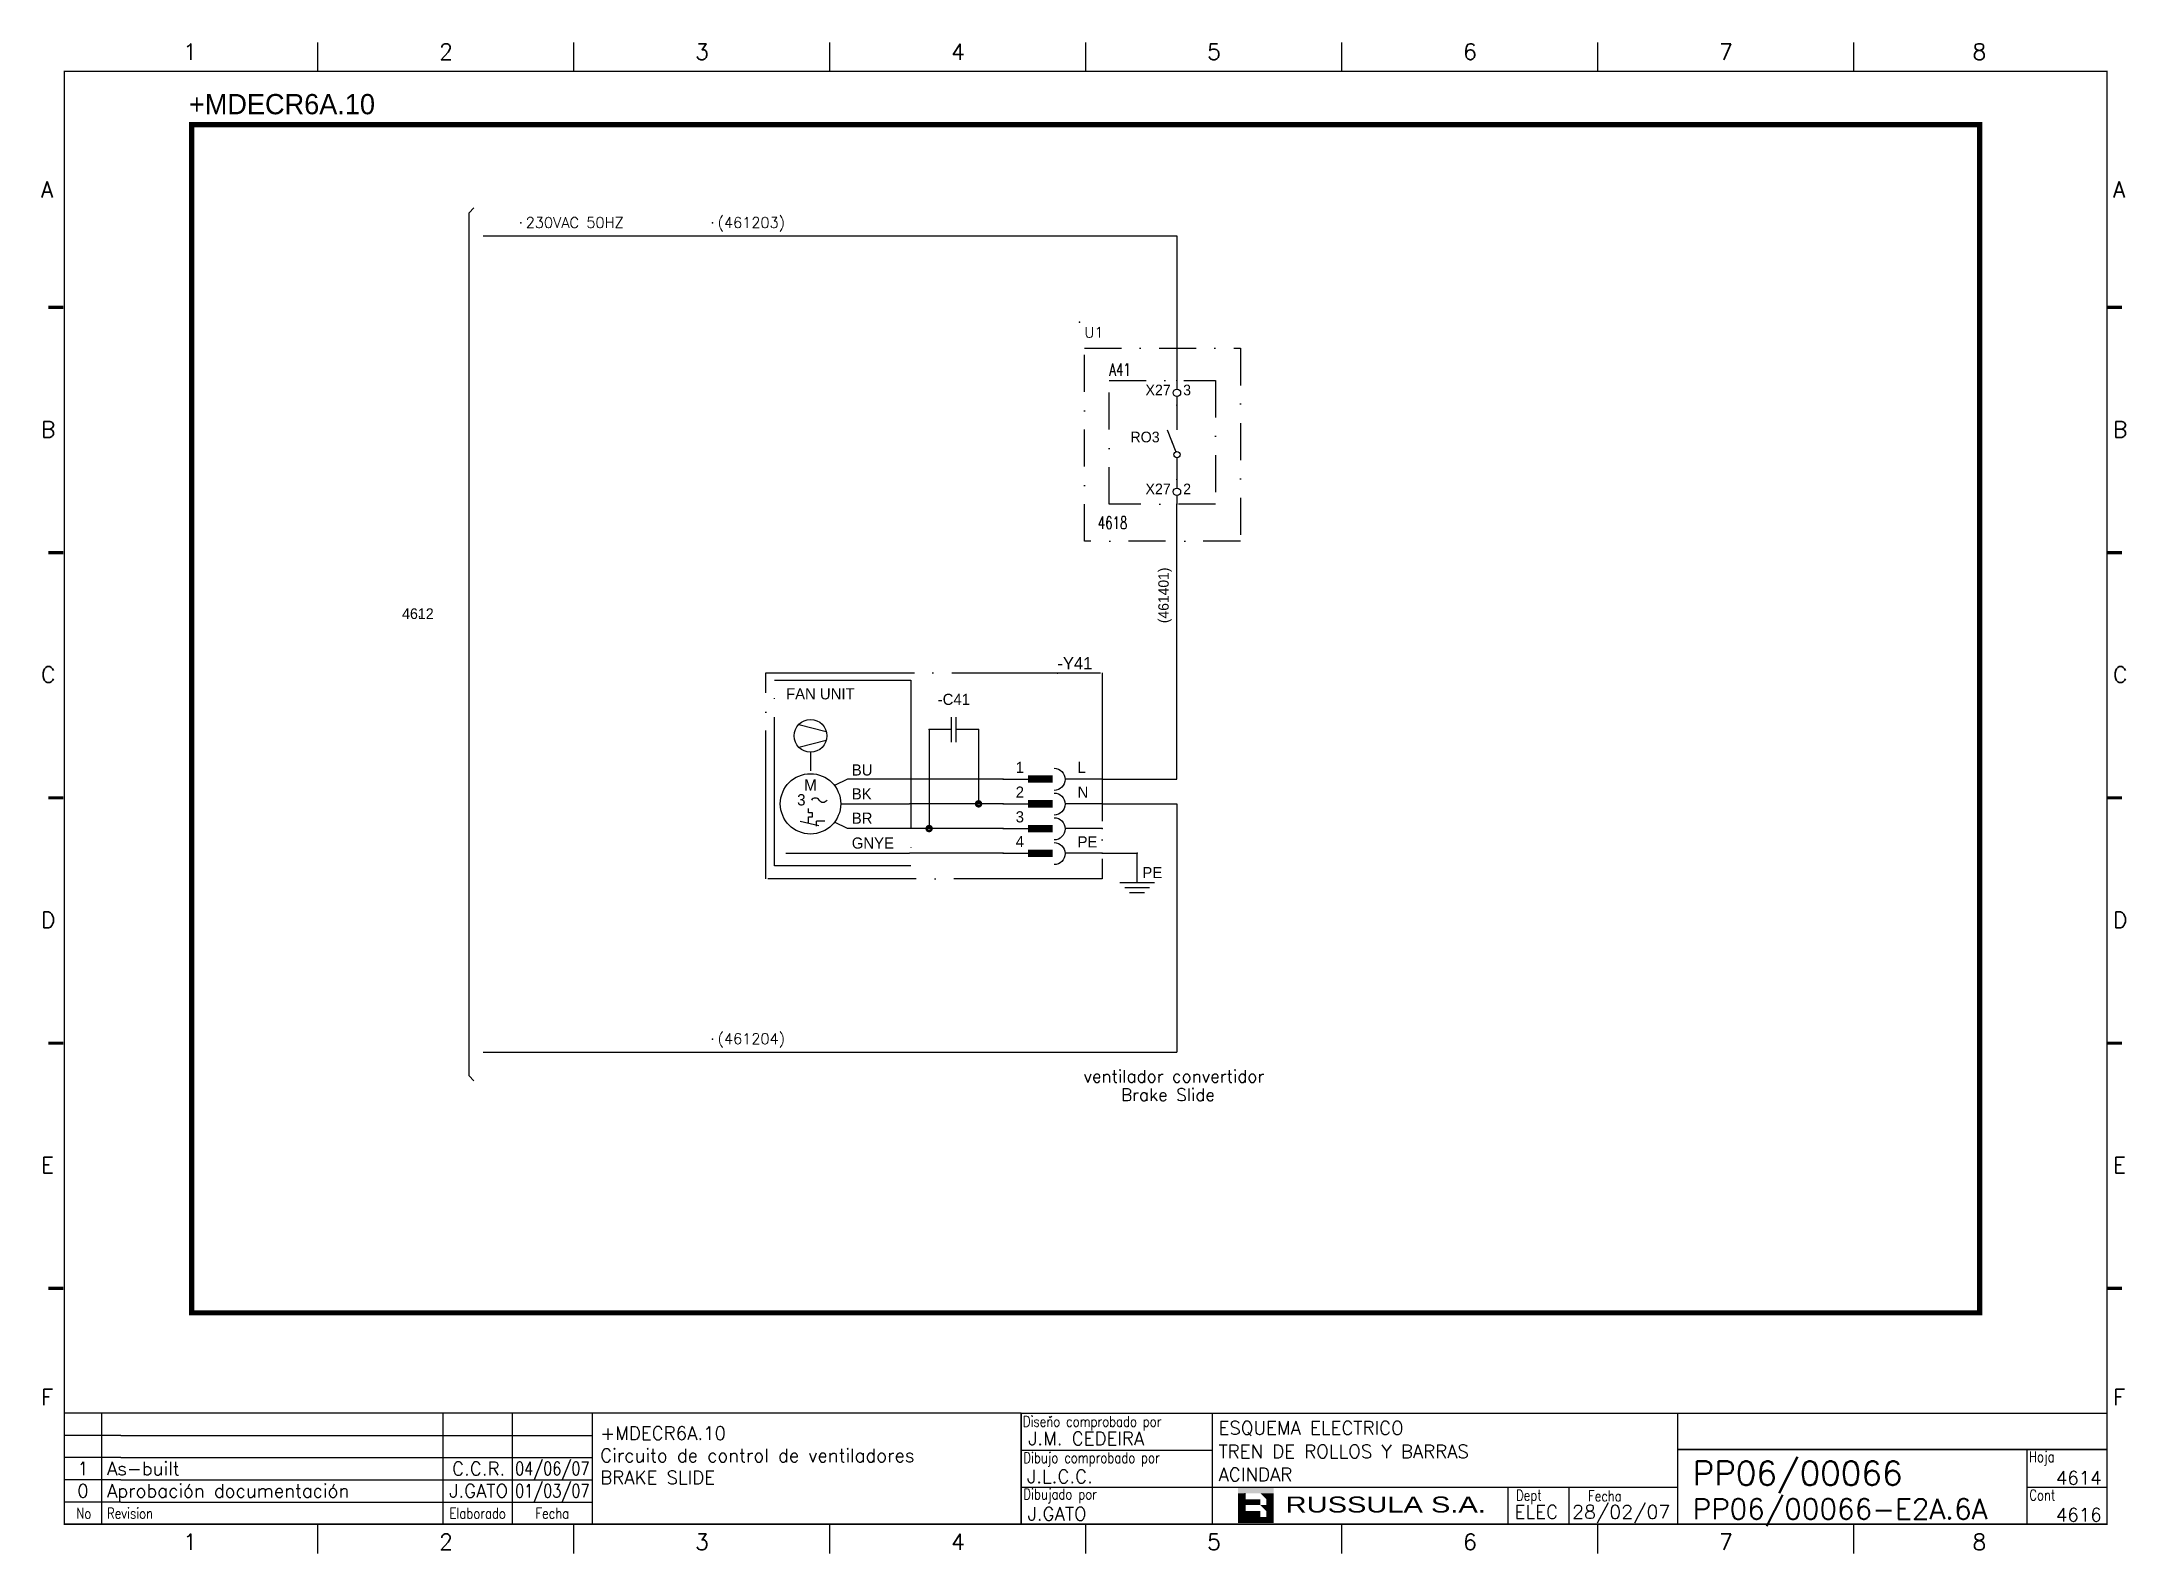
# Model space of a CAD drawing. Extents: x -258 to 164, y 56 to 362.
import ezdxf
from ezdxf.enums import TextEntityAlignment as Align

# ---------------------------------------------------------------- set-up
doc = ezdxf.new("R2010")
doc.units = 0
doc.header["$LTSCALE"] = 15
doc.header["$MEASUREMENT"] = 0
doc.header["$PDSIZE"] = 2
for name, pattern in [('DASHDOT', [1, 0.5, -0.25, 0, -0.25]), ('SOSED_FRAMEDOT', [2.5, 2, -0.25, 0, -0.25]), ('SOSED_MLINK', [0.375, 0.25, -0.125])]:
    doc.linetypes.add(name, pattern=pattern)
for name, color, linetype in [('1', 7, 'Continuous'), ('10', 5, 'Continuous'), ('102', 7, 'Continuous'), ('2', 7, 'Continuous'), ('8', 1, 'Continuous'), ('9', 6, 'Continuous'), ('DIBUJO', 7, 'Continuous'), ('SOSED_CIRCUIT', 7, 'Continuous'), ('SOSED_DECORATIVE', 4, 'Continuous')]:
    doc.layers.add(name, color=color, linetype=linetype)
doc.styles.add('HELVETICA', font='HELV.SHX')
doc.styles.add('LABEL', font='SIMPLEX', dxfattribs={"width": 0.8, "height": 4})
doc.styles.add('ROMANS', font='ROMANS.shx', dxfattribs={"width": 0.8, "oblique": 15})

# ---------------------------------------------------------------- blocks, each defined once
blk = doc.blocks.new('NOD')
at = {"color": 0, "linetype": 'ByBlock'}
blk.add_point((0, 0), dxfattribs=at)
at = {"color": 0, "linetype": 'ByBlock', "flags": 1}
blk.add_attdef('PINNR', (2, -2), '', height=1.8, dxfattribs=at)
blk = doc.blocks.new('$PP313')
at = {"layer": '2'}
blk.add_blockref('NOD', (0, 0), dxfattribs=at)
at = {"layer": '8'}
blk.add_attdef('1A', (1, -3.325), '', height=2.15, dxfattribs=at)
at = {"layer": '9'}
blk.add_attdef('ID', (1, 1), '', height=2.15, dxfattribs=at)
blk = doc.blocks.new('$070202S')
at = {"layer": '102'}
for p, q in [((0, 0), (0, -5)), ((-2, -5), (-0.23, -9.42)), ((0, -10.62), (0, -15))]:
    blk.add_line(p, q, dxfattribs=at)
blk.add_circle((0, -10), 0.625, dxfattribs=at)
blk.add_point((-1, -7.5), dxfattribs=at)
at = {"layer": '2'}
for p in [(0, 0), (0, -15)]:
    blk.add_blockref('NOD', p, dxfattribs=at)
at = {"layer": '8'}
for tag, p in [('1A', (1, -3.32)), ('2A', (1, -13.32))]:
    blk.add_attdef(tag, p, '', height=2.15, dxfattribs=at)
at = {"layer": '9'}
blk.add_attdef('ID', text='', height=2.15, dxfattribs=at).set_placement((-3.5, -7.5), align=Align.RIGHT)
blk = doc.blocks.new('$$PLU21C')
for p, q in [((0, 2.5), (0, 0.75)), ((0, -0.75), (0, -2.5))]:
    blk.add_line(p, q)
at = {"layer": '2'}
blk.add_circle((0, 0), 0.75, dxfattribs=at)
for p in [(0, 2.5), (0, -2.5)]:
    blk.add_blockref('NOD', p, dxfattribs=at)
at = {"layer": '8'}
blk.add_attdef('*A', (1.25, -0.5), '', height=2.15, dxfattribs=at)
at = {"layer": '9'}
blk.add_attdef('ID', text='', height=2.15, dxfattribs=at).set_placement((-1.25, -0.5), align=Align.RIGHT)
blk = doc.blocks.new('CX030305A')
at = {"color": 0, "linetype": 'ByBlock'}
for p, q in [((0, 0), (7.5, 0)), ((20, 0), (15, 0))]:
    blk.add_line(p, q, dxfattribs=at)
at = {"color": 0, "linetype": 'ByBlock', "const_width": 1.5}
blk.add_lwpolyline([(15, 0), (15, 0), (10, 0)], dxfattribs=at)
at = {"color": 0, "linetype": 'ByBlock'}
blk.add_arc((9.74, -0.05), 2.24, 90, 270, dxfattribs=at)
for p in [(0, 0), (20, 0)]:
    blk.add_blockref('NOD', p, dxfattribs=at)
for tag, p in [('ID4', (13.12, 14.12)), ('ID3', (13.12, 10.88)), ('ID2', (13.12, 7.62)), ('ID1', (13.12, 4.38))]:
    blk.add_attdef(tag, text='', height=2.25, dxfattribs=at).set_placement(p, align=Align.CENTER)
blk.add_attdef('*A', text='', height=2.25, dxfattribs=at).set_placement((6.5, 1), align=Align.RIGHT)
blk = doc.blocks.new('ADOT')
at = {"color": 0, "linetype": 'ByBlock', "const_width": 0.5}
blk.add_lwpolyline([(0, -0.5, 1), (0, 0.5, 1)], format="xyb", close=True, dxfattribs=at)
at = {"color": 0, "linetype": 'ByBlock'}
blk.add_point((0, 0), dxfattribs=at)
blk = doc.blocks.new('CC040201B')
at = {"color": 0, "linetype": 'ByBlock'}
for p, q in [((4.5, 0), (0, 0)), ((4.5, -2.5), (4.5, 2.5)), ((5.5, -2.5), (5.5, 2.5)), ((10, 0), (5.5, 0))]:
    blk.add_line(p, q, dxfattribs=at)
for p in [(0, 0), (10, 0)]:
    blk.add_blockref('NOD', p, dxfattribs=at)
for tag, p in [('ID4', (5, 14.75)), ('ID3', (5, 11.5)), ('ID2', (5, 8.25)), ('ID1', (5, 5))]:
    blk.add_attdef(tag, text='', height=2.25, dxfattribs=at).set_placement(p, align=Align.CENTER)
blk.add_attdef('1A', text='', height=2.25, dxfattribs=at).set_placement((2.75, 1), align=Align.RIGHT)
blk.add_attdef('2A', (7.25, 1), '', height=2.25, dxfattribs=at)
for tag, p in [('REM1', (5, -3.75)), ('REM2', (5, -7))]:
    blk.add_attdef(tag, text='', height=2.25, dxfattribs=at).set_placement(p, align=Align.TOP_CENTER)
blk = doc.blocks.new('$021501')
at = {"layer": '2'}
for p, q in [((0, -6), (0, 0)), ((-3.5, -6), (3.5, -6)), ((-2.5, -7), (2.5, -7)), ((-1.5, -8), (1.5, -8))]:
    blk.add_line(p, q, dxfattribs=at)
blk.add_blockref('NOD', (0, 0), dxfattribs=at)
blk = doc.blocks.new('ANIV')
at = {"color": 0, "linetype": 'ByBlock'}
blk.add_point((0, 0), dxfattribs=at)
for tag, p in [('ID4', (0, 10.5)), ('ID3', (0, 7.25)), ('ID2', (0, 4)), ('ID1', (0, 0.75))]:
    blk.add_attdef(tag, p, '', height=2.5, dxfattribs=at)
for tag, p in [('REM1', (1, -1)), ('REM2', (1, -4.25))]:
    blk.add_attdef(tag, text='', height=2.25, dxfattribs=at).set_placement(p, align=Align.TOP_LEFT)
for tag, p in [('ARTDES1', (1, -7.5)), ('ARTDES2', (1, -10.61)), ('ARTDES3', (1, -13.91)), ('ARTDES4', (1, -17.07))]:
    blk.add_attdef(tag, text='', height=2.25).set_placement(p, align=Align.TOP_LEFT)
blk = doc.blocks.new('A$C4D2D2772')
at = {"linetype": 'SOSED_FRAMEDOT'}
blk.add_lwpolyline([(-66.22, 19.35), (-38.72, 19.35), (-38.72, -18.15), (-66.22, -18.15), (-66.22, 19.35)], close=True, dxfattribs=at)
at = {"layer": 'DIBUJO', "color": 7}
blk.add_line((0, -15.65), (7.03, -15.65), dxfattribs=at)
at = {"layer": 'SOSED_CIRCUIT', "linetype": 'SOSED_FRAMEDOT'}
blk.add_lwpolyline([(0, 20.84), (0, -20.84), (-67.98, -20.84), (-67.98, 20.84)], close=True, dxfattribs=at)
at = {"layer": 'SOSED_DECORATIVE', "color": 4, "linetype": 'ByBlock'}
for p, q in [((-61.36, 10.39), (-55.78, 8.97)), ((-61.36, 5.81), (-55.78, 7.22)), ((-51.47, -0.65), (-54.11, -1.97)), ((-38.97, -0.65), (-51.47, -0.65))]:
    blk.add_line(p, q, dxfattribs=at)
at = {"layer": 'SOSED_DECORATIVE'}
for p, q in [((-59.4, -7.45), (-59.4, -6.62)), ((-58.56, -7.45), (-59.4, -7.45)), ((-59.4, -8.29), (-58.56, -8.29)), ((-59.4, -9.51), (-59.4, -8.29)), ((-58.56, -8.29), (-58.56, -7.45)), ((-61.07, -9.13), (-57.28, -10)), ((-56.05, -9.13), (-57.73, -9.13)), ((-57.73, -10.19), (-57.73, -9.13)), ((-63.97, -15.65), (-38.97, -15.65))]:
    blk.add_line(p, q, dxfattribs=at)
at = {"layer": 'SOSED_DECORATIVE', "linetype": 'Continuous'}
for points in [[(-35, 9.35), (-35, -10.65)], [(-25, 9.35), (-25, -5.65)]]:
    blk.add_lwpolyline(points, dxfattribs=at)
at = {"layer": 'SOSED_DECORATIVE', "linetype": 'SOSED_MLINK'}
blk.add_lwpolyline([(-58.97, 4.79), (-58.97, 0.45)], dxfattribs=at)
at = {"layer": 'SOSED_DECORATIVE'}
for points in [[(-20, -0.65), (-38.97, -0.65)], [(-52.87, -5.65), (-38.97, -5.65)], [(-25, -5.65), (-38.97, -5.65)], [(-20, -5.65), (-25, -5.65)], [(-38.97, -10.65), (-51.47, -10.65), (-54.11, -9.34)], [(-35, -10.65), (-38.97, -10.65)], [(-20, -10.65), (-35, -10.65)], [(-20, -15.65), (-38.97, -15.65)]]:
    blk.add_lwpolyline(points, dxfattribs=at)
at = {"layer": 'SOSED_DECORATIVE', "color": 4, "linetype": 'ByBlock'}
for centre, radius in [((-58.97, 8.1), 3.31), ((-58.97, -5.65), 6.1)]:
    blk.add_circle(centre, radius, dxfattribs=at)
for centre, start, end in [((-57.99, -5.41), 33.5573, 146.4427), ((-56.42, -4.37), 213.5573, 326.4427)]:
    blk.add_arc(centre, 0.942, start, end, dxfattribs=at)
at = {"layer": '2', "color": 7, "xscale": -1}
blk.add_blockref('$021501', (7.03, -15.65), dxfattribs=at)
at = {"layer": 'SOSED_CIRCUIT', "linetype": 'SOSED_FRAMEDOT'}
blk.add_blockref('ANIV', (-9.07, 20.77), dxfattribs=at).add_auto_attribs({'ID1': '-Y41'})
at = {"layer": 'SOSED_DECORATIVE'}
blk.add_blockref('CC040201B', (-35, 9.35), dxfattribs=at).add_auto_attribs({'ID1': '-C41'})
at = {"layer": 'SOSED_DECORATIVE', "xscale": -1}
for p in [(0, -0.65), (0, -5.65), (0, -10.65), (0, -15.65)]:
    blk.add_blockref('CX030305A', p, dxfattribs=at)
at = {"layer": 'SOSED_DECORATIVE', "linetype": 'Continuous', "xscale": -1}
for p in [(-25, -5.65), (-35, -10.65)]:
    blk.add_blockref('ADOT', p, dxfattribs=at)
at = {"layer": 'SOSED_CIRCUIT'}
for s, p in [('1', (-17.5, 0.6)), ('L', (-5, 0.6)), ('2', (-17.5, -4.4)), ('N', (-5, -4.4)), ('3', (-17.5, -9.4)), ('4', (-17.5, -14.4)), ('PE', (-5, -14.46))]:
    blk.add_text(s, height=2.25, dxfattribs=at).set_placement(p)
at = {"layer": 'SOSED_DECORATIVE', "color": 4, "linetype": 'ByBlock'}
for s, p in [('FAN UNIT', (-63.92, 15.47)), ('BU', (-50.63, 0.08)), ('BK', (-50.63, -4.75)), ('BR', (-50.63, -9.67)), ('GNYE', (-50.63, -14.7)), ('PE', (8.1, -20.67))]:
    blk.add_text(s, height=2.25, dxfattribs=at).set_placement(p)
blk.add_text('3', height=2.29, dxfattribs=at).set_placement((-60.82, -5.98), align=Align.CENTER)
at = {"layer": 'SOSED_DECORATIVE', "color": 4, "linetype": 'ByBlock', "text_generation_flag": 2}
blk.add_text('M', height=2.29, dxfattribs=at).set_placement((-58.97, -3), align=Align.CENTER)
blk = doc.blocks.new('newcajec')
at = {"layer": '1'}
for p, q in [((179.4, 20.85), (0.13, 20.85)), ((7, 20.85), (7, 0)), ((71, 20.85), (71, 0)), ((84, 20.85), (84, 0.09)), ((99, 20.85), (99, 0)), ((184.64, 20.18), (184.81, 20.01)), ((184.81, 20.01), (185.18, 20.25)), ((215.2, 20.8), (215.2, 0)), ((10.6, 16.64), (0, 16.64)), ((10.6, 16.64), (99, 16.64)), ((10.6, 12.48), (0, 12.48)), ((10.6, 12.48), (99, 12.48)), ((179.4, 13.87), (215.2, 13.87)), ((368, 14.06), (368, 0)), ((10.6, 8.32), (0, 8.32)), ((10.6, 8.32), (99, 8.32)), ((10.6, 4.16), (0, 4.16)), ((10.6, 4.16), (99, 4.16)), ((179.4, 6.93), (267.63, 6.93)), ((267.63, 6.93), (302.5, 6.93)), ((270.63, 6.91), (270.63, 0)), ((282.07, 6.93), (282.07, 0)), ((368, 6.93), (383, 6.93))]:
    blk.add_line(p, q, dxfattribs=at)
for points in [[(47.5, 272.5, 0.3, 0.3, 0), (47.5, 277.91, 0.3, 0.3, 0)], [(95.5, 272.5, 0.3, 0.3, 0), (95.5, 277.91, 0.3, 0.3, 0)], [(143.5, 272.5, 0.3, 0.3, 0), (143.5, 277.91, 0.3, 0.3, 0)], [(191.5, 272.5, 0.3, 0.3, 0), (191.5, 277.91, 0.3, 0.3, 0)], [(239.5, 272.5, 0.3, 0.3, 0), (239.5, 277.91, 0.3, 0.3, 0)], [(287.5, 272.5, 0.3, 0.3, 0), (287.5, 277.91, 0.3, 0.3, 0)], [(335.5, 272.5, 0.3, 0.3, 0), (335.5, 277.91, 0.3, 0.3, 0)], [(-2.99, 228.23, 0.6, 0.6, 0), (-0.18, 228.23, 0.6, 0.6, 0)], [(383.01, 228.23, 0.6, 0.6, 0), (385.82, 228.23, 0.6, 0.6, 0)], [(-2.99, 182.23, 0.6, 0.6, 0), (-0.18, 182.23, 0.6, 0.6, 0)], [(383.01, 182.23, 0.6, 0.6, 0), (385.82, 182.23, 0.6, 0.6, 0)], [(-2.99, 136.23, 0.6, 0.6, 0), (-0.18, 136.23, 0.6, 0.6, 0)], [(383.01, 136.23, 0.6, 0.6, 0), (385.82, 136.23, 0.6, 0.6, 0)], [(-2.99, 90.23, 0.6, 0.6, 0), (-0.18, 90.23, 0.6, 0.6, 0)], [(383.01, 90.23, 0.6, 0.6, 0), (385.82, 90.23, 0.6, 0.6, 0)], [(-2.99, 44.23, 0.6, 0.6, 0), (-0.18, 44.23, 0.6, 0.6, 0)], [(383.01, 44.23, 0.6, 0.6, 0), (385.82, 44.23, 0.6, 0.6, 0)], [(383, 20.8, 0.3, 0.3, 0), (179.4, 20.8, 0.3, 0.3, 0), (179.4, 0, 0.3, 0.3, 0)], [(302.5, 20.8, 0.3, 0.3, 0), (302.5, 0, 0.3, 0.3, 0)], [(302.5, 14, 0.3, 0.3, 0), (383, 14, 0.3, 0.3, 0)], [(47.5, -5.5, 0.3, 0.3, 0), (47.5, -0.09, 0.3, 0.3, 0)], [(95.5, -5.5, 0.3, 0.3, 0), (95.5, -0.09, 0.3, 0.3, 0)], [(143.5, -5.5, 0.3, 0.3, 0), (143.5, -0.09, 0.3, 0.3, 0)], [(191.5, -5.5, 0.3, 0.3, 0), (191.5, -0.09, 0.3, 0.3, 0)], [(239.5, -5.5, 0.3, 0.3, 0), (239.5, -0.09, 0.3, 0.3, 0)], [(287.5, -5.5, 0.3, 0.3, 0), (287.5, -0.09, 0.3, 0.3, 0)], [(335.5, -5.5, 0.3, 0.3, 0), (335.5, -0.09, 0.3, 0.3, 0)]]:
    blk.add_lwpolyline(points, format="xyseb", dxfattribs=at)
at = {"layer": '1', "const_width": 0.3}
blk.add_lwpolyline([(0, 0), (0, 272.5), (383, 272.5), (383, 0)], close=True, dxfattribs=at)
at = {"layer": '2', "color": 14}
for p, q in [((221.42, 4.69), (221.42, 5.81)), ((221.42, 2.47), (221.42, 3.58))]:
    blk.add_line(p, q, dxfattribs=at)
for points in [[(220.05, 5.81), (220.05, 6.92), (226.74, 5.81), (226.74, 6.92)], [(221.42, 2.47), (220.05, 2.47), (221.42, 5.81), (220.05, 5.81)], [(221.42, 4.69), (224.25, 4.69), (221.42, 3.58), (224.25, 3.58)], [(224.25, 5.81), (225.37, 5.81), (225.37, 4.69)], [(225.37, 5.81), (226.74, 5.81), (225.37, 1.35), (226.74, 1.35)], [(224.25, 0.24), (224.25, 2.47), (220.05, 0.24), (220.05, 2.47)], [(224.25, 3.58), (225.37, 3.58), (225.37, 2.47)], [(226.74, 1.35), (226.74, 0.24), (224.25, 1.35), (224.25, 0.24)]]:
    blk.add_solid(points, dxfattribs=at)
at = {"layer": '1', "style": 'ROMANS'}
for s, p in [('1', (22.29, 274.68)), ('2', (70.29, 274.68)), ('3', (118.29, 274.68)), ('4', (166.29, 274.68)), ('5', (214.29, 274.68)), ('6', (262.29, 274.68)), ('7', (310.29, 274.68)), ('8', (357.79, 274.68)), ('A', (-4.37, 248.84)), ('A', (384.13, 248.84)), ('B', (-4.37, 203.84)), ('B', (384.13, 203.84)), ('C', (-4.37, 157.84)), ('C', (384.13, 157.84)), ('D', (-4.37, 111.84)), ('D', (384.13, 111.84)), ('E', (-4.37, 65.84)), ('E', (384.13, 65.84)), ('F', (-4.37, 22.34)), ('F', (384.13, 22.34)), ('1', (22.29, -4.82)), ('2', (70.29, -4.82)), ('3', (118.29, -4.82)), ('4', (166.29, -4.82)), ('5', (214.29, -4.82)), ('6', (262.29, -4.82)), ('7', (310.29, -4.82)), ('8', (357.79, -4.82))]:
    blk.add_text(s, height=3, dxfattribs=at).set_placement(p)
at = {"layer": '1', "style": 'LABEL', "width": 0.8}
for s, p in [('Diseno comprobado por', (179.73, 18.27)), ('Dibujo comprobado por', (179.81, 11.47)), ('Hoja', (368.38, 11.66)), ('Dibujado por', (179.83, 4.64)), ('Fecha', (285.71, 4.3)), ('Cont', (368.43, 4.46)), ('No', (2.23, 1.05)), ('Revision', (8, 1.05))]:
    blk.add_text(s, height=2, dxfattribs=at).set_placement(p)
for s, p in [('Dept', (274.61, 4.44)), ('Elaborado', (77.5, 1.05)), ('Fecha', (91.5, 1.05))]:
    blk.add_text(s, height=2, dxfattribs=at).set_placement(p, align=Align.CENTER)
at = {"layer": '10', "style": 'ROMANS'}
for tag, p in [('REV41', (3.5, 18.74)), ('REV43', (77.7, 18.74)), ('REV31', (3.5, 14.58)), ('REV33', (77.7, 14.58)), ('REV21', (3.5, 10.42)), ('REV23', (77.7, 10.42)), ('REV11', (3.5, 6.27)), ('REV13', (77.7, 6.27))]:
    blk.add_attdef(tag, text='', height=2.5, dxfattribs=at).set_placement(p, align=Align.MIDDLE)
for tag, p, height in [('REV42', (8, 17.49), 2.5), ('REV32', (8, 13.33), 2.5), ('SHEETNAME1', (100.5, 15.83), 2.5), ('DESIGNCHECK', (180.74, 14.83), 2.5), ('DOCUMENTTYPE', (216.43, 16.8), 2.5), ('NOTA', (305.32, 15.8), 3), ('SHEETNAME2', (100.5, 11.67), 2.5), ('OBJECT', (216.43, 12.4), 2.5), ('ORDER', (305.32, 7.3), 4.5), ('REV22', (8, 9.17), 2.5), ('SHEETNAME3', (100.5, 7.51), 2.5), ('DRAWINGCHECK', (180.53, 7.71), 2.5), ('CUSTOMER', (216.43, 8.08), 2.5), ('REV12', (8, 5.01), 2.5), ('SHEETNAME4', (100.5, 3.35), 2.5), ('DOCUMENT_ID', (305.32, 0.93), 4.4), ('USER', (180.63, 0.71), 2.5), ('DEPARTMENT', (271.93, 1.05), 2.5)]:
    blk.add_attdef(tag, p, '', height=height, dxfattribs=at)
for tag, width, p, p2 in [('REV44', 1.221199, (84.53, 17.49), (98.48, 17.49)), ('REV34', 1.221199, (84.53, 13.33), (98.48, 13.33)), ('REV24', 1.221199, (84.53, 9.17), (98.48, 9.17)), ('REV14', 1.221199, (84.53, 5.01), (98.48, 5.01)), ('CREATED2', 7.039915, (282.71, 1.05), (301.14, 1.05))]:
    blk.add_attdef(tag, text='', height=2.5, dxfattribs=dict(at, width=width)).set_placement(p, p2, align=Align.FIT)
for tag, p in [('SHEET', (382, 7.43)), ('NEXTSHEET', (382, 0.5))]:
    blk.add_attdef(tag, text='', height=2.5, dxfattribs=at).set_placement(p, align=Align.RIGHT)
at = {"layer": 'DIBUJO', "color": 14, "style": 'HELVETICA', "width": 1.3}
blk.add_text('RUSSULA S.A.', height=3, dxfattribs=at).set_placement((229, 2.19))

msp = doc.modelspace()

# ---------------------------------------------------------------- linework, layer by layer
at = {"color": 0}
for p, q in [((-43.15, 213.1), (-28.06, 213.1)), ((-43.15, 208.1), (-28.06, 208.1)), ((-28.06, 208.1), (-28.06, 157.91))]:
    msp.add_line(p, q, dxfattribs=at)
at = {"layer": '2', "color": 7, "linetype": 'DASHDOT'}
for p, q in [((-46.75, 261.19), (-46.75, 300.19)), ((-46.75, 300.19), (-15.25, 300.19)), ((-15.25, 300.19), (-15.25, 261.19)), ((-41.75, 268.69), (-41.75, 293.69)), ((-41.75, 293.69), (-20.25, 293.69)), ((-20.25, 293.69), (-20.25, 268.69)), ((-20.25, 268.69), (-41.75, 268.69)), ((-15.25, 261.19), (-46.75, 261.19))]:
    msp.add_line(p, q, dxfattribs=at)
at = {"layer": '2', "color": 7}
for p in [(-28.06, 235.46), (-28.06, 213.1)]:
    msp.add_line(p, (-28.06, 268.69), dxfattribs=at)
at = {"layer": '2', "color": 3, "linetype": 'DASHDOT'}
msp.add_lwpolyline([(-227.2, 345.41, 1.05, 1.05, 0), (134.16, 345.41, 1.05, 1.05, 0), (134.16, 105.19, 1.05, 1.05, 0), (-227.2, 105.19, 1.05, 1.05, 0), (-227.2, 345.41, 1.05, 1.05, 0)], format="xyseb", dxfattribs=at)
at = {"layer": 'SOSED_CIRCUIT', "linetype": 'Continuous'}
msp.add_line((-28.06, 322.91), (-28.06, 293.69), dxfattribs=at)
for points in [[(-168.31, 322.91), (-126.42, 322.91)], [(-126.42, 322.91), (-28.06, 322.91)], [(-168.31, 157.91), (-126.42, 157.91)], [(-126.42, 157.91), (-28.06, 157.91)]]:
    msp.add_lwpolyline(points, dxfattribs=at)
at = {"layer": 'SOSED_DECORATIVE'}
msp.add_lwpolyline([(-170.14, 152.1), (-171.14, 153.1), (-171.14, 327.6), (-170.14, 328.6)], dxfattribs=at)

# ---------------------------------------------------------------- block references
ref = msp.add_blockref('$PP313', (-160.68, 325.54), dxfattribs=dict(rotation=270))
ref.add_attrib('ID', '230VAC 50HZ', (-159.68, 324.54), dxfattribs={"layer": '9', "height": 2.15, "style": 'ROMANS'})
ref = msp.add_blockref('$PP313', (-121.9, 325.54), dxfattribs=dict(rotation=270))
ref.add_attrib('ID', '(461203)', (-120.9, 324.54), dxfattribs={"layer": '9', "height": 2.15, "style": 'ROMANS'})
ref = msp.add_blockref('$PP313', (-47.76, 305.5), dxfattribs=dict(xscale=-1, rotation=180))
ref.add_attrib('ID', 'U1', (-46.76, 302.35), dxfattribs={"layer": '9', "height": 2.15, "style": 'ROMANS'})
ref = msp.add_blockref('$PP313', (-121.9, 160.54), dxfattribs=dict(rotation=270))
ref.add_attrib('ID', '(461204)', (-120.9, 159.54), dxfattribs={"layer": '9', "height": 2.15, "style": 'ROMANS'})
at = {"layer": '2', "color": 7}
ref = msp.add_blockref('newcajec', (-252.93, 62.47), dxfattribs=dict(at, xscale=1.077887525594114, yscale=1.077887525594122, zscale=1.077887525594116))
ref.add_attrib('REV24', '04/06/07', dxfattribs={"layer": '10', "height": 2.695, "style": 'ROMANS', "width": 0.728168}).set_placement((-161.83, 72.36), (-146.78, 72.36), align=Align.FIT)
ref.add_attrib('SHEETNAME3', 'BRAKE SLIDE', (-144.61, 70.56), dxfattribs={"layer": '10', "height": 2.6947, "style": 'ROMANS'})
ref.add_attrib('SHEETNAME2', 'Circuito de control de ventiladores', (-144.61, 75.04), dxfattribs={"layer": '10', "height": 2.6947, "style": 'ROMANS'})
ref.add_attrib('SHEETNAME1', '+MDECR6A.10', (-144.61, 79.52), dxfattribs={"layer": '10', "height": 2.6947, "style": 'ROMANS'})
ref.add_attrib('USER', 'J.GATO', (-58.23, 63.23), dxfattribs={"layer": '10', "height": 2.695, "style": 'ROMANS'})
ref.add_attrib('DRAWINGCHECK', 'J.L.C.C.', (-58.34, 70.78), dxfattribs={"layer": '10', "height": 2.695, "style": 'ROMANS'})
ref.add_attrib('DESIGNCHECK', 'J.M. CEDEIRA', (-58.12, 78.45), dxfattribs={"layer": '10', "height": 2.6947, "style": 'ROMANS'})
ref.add_attrib('REV22', 'As-built', (-244.31, 72.36), dxfattribs={"layer": '10', "height": 2.695, "style": 'ROMANS'})
ref.add_attrib('REV12', 'Aprobación documentación', (-244.31, 67.87), dxfattribs={"layer": '10', "height": 2.6947, "style": 'ROMANS'})
ref.add_attrib('REV21', '1', dxfattribs={"layer": '10', "height": 2.69, "style": 'ROMANS'}).set_placement((-249.16, 73.7), align=Align.MIDDLE)
ref.add_attrib('REV11', '0', dxfattribs={"layer": '10', "height": 2.69, "style": 'ROMANS'}).set_placement((-249.16, 69.22), align=Align.MIDDLE)
ref.add_attrib('REV14', '01/03/07', dxfattribs={"layer": '10', "height": 2.695, "style": 'ROMANS', "width": 0.728168}).set_placement((-161.83, 67.87), (-146.78, 67.87), align=Align.FIT)
ref.add_attrib('REV23', 'C.C.R.', dxfattribs={"layer": '10', "height": 2.695, "style": 'ROMANS'}).set_placement((-169.18, 73.7), align=Align.MIDDLE)
ref.add_attrib('REV13', 'J.GATO', dxfattribs={"layer": '10', "height": 2.695, "style": 'ROMANS'}).set_placement((-169.18, 69.22), align=Align.MIDDLE)
ref.add_attrib('DOCUMENT_ID', 'PP06/00066-E2A.6A', (76.17, 63.47), dxfattribs={"layer": '10', "height": 4.15, "style": 'ROMANS'})
ref.add_attrib('ORDER', 'PP06/00066', (76.17, 70.34), dxfattribs={"layer": '10', "height": 4.85, "style": 'ROMANS'})
ref.add_attrib('CUSTOMER', 'ACINDAR', (-19.65, 71.18), dxfattribs={"layer": '10', "height": 2.695, "style": 'ROMANS'})
ref.add_attrib('OBJECT', 'TREN DE ROLLOS Y BARRAS', (-19.65, 75.84), dxfattribs={"layer": '10', "height": 2.6947, "style": 'ROMANS'})
ref.add_attrib('DOCUMENTTYPE', 'ESQUEMA ELECTRICO', (-19.65, 80.58), dxfattribs={"layer": '10', "height": 2.6947, "style": 'ROMANS'})
ref.add_attrib('CREATED2', '28/02/07', dxfattribs={"layer": '10', "height": 2.695, "style": 'ROMANS', "width": 0.961976}).set_placement((51.79, 63.59), (71.67, 63.59), align=Align.FIT)
ref.add_attrib('DEPARTMENT', 'ELEC', (40.18, 63.59), dxfattribs={"layer": '10', "height": 2.695, "style": 'ROMANS'})
ref.add_attrib('NEXTSHEET', '4616', dxfattribs={"layer": '10', "height": 2.695, "style": 'ROMANS'}).set_placement((158.82, 63.01), align=Align.RIGHT)
ref.add_attrib('SHEET', '4614', dxfattribs={"layer": '10', "height": 2.695, "style": 'ROMANS'}).set_placement((158.82, 70.48), align=Align.RIGHT)
for p, values in [((-28.06, 291.19), {'ID': 'X27', '*A': '3'}), ((-28.06, 271.19), {'ID': 'X27', '*A': '2'})]:
    msp.add_blockref('$$PLU21C', p, dxfattribs=at).add_auto_attribs(values)
ref = msp.add_blockref('$070202S', (-28.06, 288.69), dxfattribs=at)
ref.add_attrib('ID', 'RO3', dxfattribs={"layer": '9', "height": 2.15}).set_placement((-31.56, 281.19), align=Align.RIGHT)
at = {"layer": '2'}
ref = msp.add_blockref('$PP313', (-181.15, 245.94), dxfattribs=dict(at, rotation=90))
ref.add_attrib('1A', '4612', (-184.67, 245.47), dxfattribs={"layer": '8', "height": 2.15})
at = {"layer": 'DIBUJO'}
msp.add_blockref('A$C4D2D2772', (-43.15, 213.75), dxfattribs=at)

# ---------------------------------------------------------------- texts
at = {"layer": '2', "color": 6}
msp.add_text('+MDECR6A.10', height=4.0969, dxfattribs=at).set_placement((-227.74, 347.51))
at = {"layer": '2', "color": 1, "style": 'ROMANS', "width": 0.7}
for s, p in [('A41', (-41.75, 294.65)), ('4618', (-44.07, 263.67))]:
    msp.add_text(s, height=2.5, dxfattribs=at).set_placement(p)
at = {"layer": '2', "color": 6}
msp.add_text('(461401)', height=2.1, rotation=90, dxfattribs=at).set_placement((-29.73, 244.63))
at = {"layer": '2', "color": 7, "style": 'ROMANS'}
for s, p in [('ventilador convertidor ', (-46.95, 151.79)), ('Brake Slide', (-39.37, 148.04))]:
    msp.add_text(s, height=2.5, dxfattribs=at).set_placement(p)

doc.saveas('drawing.dxf')
